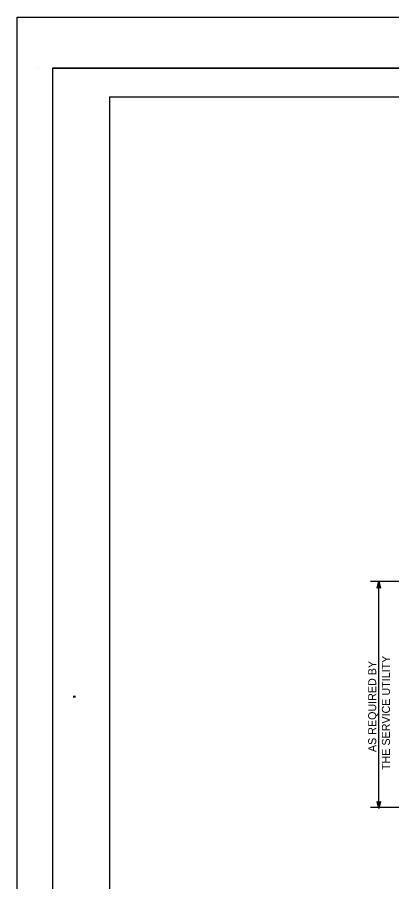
# Model space of a CAD drawing. Extents: x -894 to 866, y -476 to 714.
# Drawn here: x -894 to -567, y -42 to 714 of the extents above; entities that cross this region are included whole.
import ezdxf

# ---------------------------------------------------------------- set-up
doc = ezdxf.new("R2010")
doc.units = 0
for name, color, linetype in [('10 Sheet Format', 7, 'Continuous'), ('56 Stage 3 Anno', 7, 'Continuous'), ('57 Undefined', 7, 'Continuous')]:
    doc.layers.add(name, color=color, linetype=linetype)

msp = doc.modelspace()

# ---------------------------------------------------------------- linework, layer by layer
at = {"layer": '10 Sheet Format'}
for p, q in [((-875.42, 668.97), (-875.42, 668.97)), ((-863.43, 668.96), (-863.43, -431.04)), ((-863.43, 668.96), (836.58, 668.96)), ((-813.45, 643.96), (811.55, 643.96)), ((-813.45, 643.96), (-813.45, -406.04))]:
    msp.add_line(p, q, dxfattribs=at)
for points in [[(-894.04, 713.56), (865.96, 713.56), (865.96, -476.44), (-894.04, -476.44)], [(-863.43, -431.04), (836.58, -431.04), (836.58, 668.96), (-863.43, 668.96)]]:
    msp.add_lwpolyline(points, close=True, dxfattribs=at)
at = {"layer": '56 Stage 3 Anno'}
for p, q in [((-585.54, 220.72), (-402.95, 220.72)), ((-579.6, 214.61), (-578.26, 220.61)), ((-579.24, 214.82), (-578.26, 219.23)), ((-578.26, 22.14), (-578.26, 220.72)), ((-578.26, 220.61), (-578.26, 220.61)), ((-578.26, 220.61), (-576.93, 214.61)), ((-578.26, 219.22), (-577.29, 214.84)), ((-578.26, 215.41), (-579.6, 214.61)), ((-579.6, 214.61), (-579.6, 214.61)), ((-578.88, 215.06), (-578.26, 217.84)), ((-578.54, 215.23), (-578.26, 216.46)), ((-578.26, 217.84), (-577.64, 215.02)), ((-578.26, 216.46), (-577.99, 215.25)), ((-576.93, 214.61), (-578.26, 215.41)), ((-576.93, 214.61), (-576.93, 214.61)), ((-526.94, 22.76), (-585.61, 22.76)), ((-578.26, 22.14), (-579.59, 28.14)), ((-579.59, 28.14), (-579.59, 28.14)), ((-579.59, 28.14), (-578.26, 27.34)), ((-578.26, 23.54), (-579.23, 27.91)), ((-578.26, 24.91), (-578.88, 27.73)), ((-578.26, 26.29), (-578.52, 27.5)), ((-578.26, 27.34), (-576.92, 28.14)), ((-576.92, 28.14), (-578.26, 22.14)), ((-577.27, 27.93), (-578.26, 23.52)), ((-577.63, 27.69), (-578.26, 24.91)), ((-577.98, 27.52), (-578.26, 26.29)), ((-576.92, 28.14), (-576.92, 28.14)), ((-578.26, 22.14), (-578.26, 22.14))]:
    msp.add_line(p, q, dxfattribs=at)

# ---------------------------------------------------------------- texts
at = {"layer": '10 Sheet Format'}
msp.add_text('.', height=13.78, rotation=270, dxfattribs=at).set_placement((-845.33, 122.2))
at = {"layer": '57 Undefined'}
for s, p in [('THE SERVICE UTILITY', (-568.56, 55.67)), ('AS REQUIRED BY', (-580.56, 71.37))]:
    msp.add_text(s, height=7, rotation=90, dxfattribs=at).set_placement(p)

doc.saveas('drawing.dxf')
